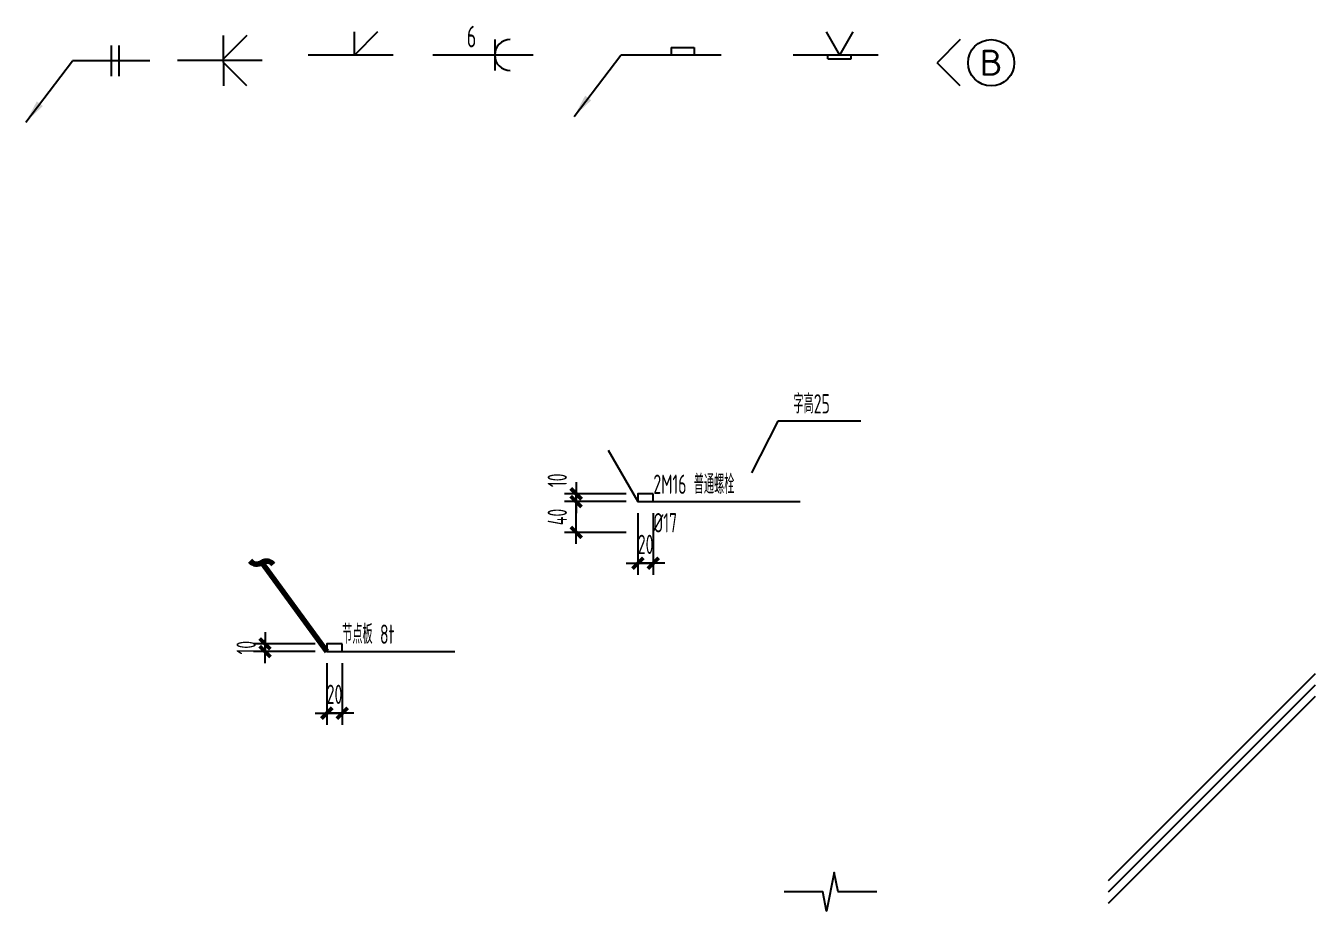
# Model space of a CAD drawing. Extents: x -469675 to 2400000, y -476501 to 2085364.
# Drawn here: x -64570 to -62899, y 26362 to 27510 of the extents above; entities that cross this region are included whole.
import ezdxf
from ezdxf.enums import TextEntityAlignment as Align

# ---------------------------------------------------------------- set-up
doc = ezdxf.new("R2010")
doc.units = 0
doc.header["$LTSCALE"] = 1000
doc.header["$MEASUREMENT"] = 0
doc.layers.get('0').update_dxf_attribs({"linetype": 'CONTINUOUS', "lineweight": 20})
doc.layers.get('Defpoints').update_dxf_attribs({"linetype": 'CONTINUOUS'})
for name, color, linetype in [('C-DETAIL', 3, 'CONTINUOUS'), ('C-DETAIL_STEEL_HATCH', 8, 'CONTINUOUS'), ('C-DETAIL_STEEL_TEXT', 7, 'CONTINUOUS')]:
    doc.layers.add(name, color=color, linetype=linetype)
doc.layers.add('C-注释', color=30, linetype='CONTINUOUS', plot=False)
doc.styles.add('DIM_FONT', font='gbxwxt.shx', dxfattribs={"width": 0.7, "bigfont": 'gbhzfs.shx'})
doc.styles.add('GBSTYLE', font='gbxwxt.shx', dxfattribs={"width": 0.7, "bigfont": 'gbhzfs.shx'})
doc.dimstyles.new('LEADER10', dxfattribs={"dimscale": 0.1, "dimtxt": 280, "dimasz": 300, "dimexe": 150, "dimexo": 150, "dimgap": 120, "dimtad": 1, "dimdec": 0, "dimzin": 0, "dimdsep": 46, "dimtxsty": 'DIM_FONT', "dimcen": 0.09, "dimclrd": 3, "dimclre": 3, "dimclrt": 7, "dimazin": 0, "dimtfac": 1, "dimtdec": 0, "dimtix": 1, "dimtmove": 2, "dimatfit": 3, "dimfxl": 0, "dimtolj": 1, "dimtzin": 0, "dimarcsym": 0})
doc.dimstyles.new('XB DIMN10', dxfattribs={"dimscale": 0.1, "dimtxt": 250, "dimasz": 1, "dimexe": 150, "dimexo": 150, "dimgap": 120, "dimtad": 1, "dimdec": 0, "dimzin": 0, "dimdsep": 46, "dimtxsty": 'DIM_FONT', "dimblk": '_dimx', "dimcen": 0.09, "dimclrd": 3, "dimclre": 3, "dimclrt": 7, "dimazin": 0, "dimtfac": 1, "dimtdec": 0, "dimtix": 1, "dimtmove": 2, "dimatfit": 3, "dimldrblk": '_dimx', "dimfxl": 0, "dimtolj": 1, "dimtzin": 0, "dimarcsym": 0})

# ---------------------------------------------------------------- blocks, each defined once
blk = doc.blocks.new('welding_4')
at = {"layer": 'C-DETAIL_STEEL_TEXT', "color": 3}
for p, q in [((500, 200), (500, -200)), ((600, 200), (600, -200)), ((1000, 0), (0, 0))]:
    blk.add_line(p, q, dxfattribs=at)
blk = doc.blocks.new('v')
at = {"layer": 'C-DETAIL_STEEL_TEXT', "color": 3, "ltscale": 100}
for p, q in [((300, 0), (0, 300)), ((0, 300), (0, 0))]:
    blk.add_line(p, q, dxfattribs=at)
blk = doc.blocks.new('welding_5')
at = {"layer": 'C-DETAIL_STEEL_TEXT', "color": 3}
blk.add_line((1100, 0), (0, 0), dxfattribs=at)
at = {"layer": 'C-DETAIL_STEEL_TEXT', "color": 3, "ltscale": 100}
blk.add_line((600, -25), (600, 25), dxfattribs=at)
at = {"layer": 'C-DETAIL_STEEL_TEXT', "xscale": -1, "rotation": 180}
blk.add_blockref('v', (600, 325), dxfattribs=at)
at = {"layer": 'C-DETAIL_STEEL_TEXT'}
blk.add_blockref('v', (600, -325), dxfattribs=at)
blk = doc.blocks.new('welding_6')
at = {"layer": 'C-DETAIL_STEEL_TEXT', "color": 3}
blk.add_line((1100, 0), (0, 0), dxfattribs=at)
at = {"layer": 'C-DETAIL_STEEL_TEXT', "xscale": -1, "rotation": 180}
blk.add_blockref('v', (600, 300), dxfattribs=at)
blk = doc.blocks.new('welding_7')
at = {"layer": 'C-DETAIL_STEEL_TEXT', "color": 3}
for p, q in [((800, 200), (800, -200)), ((1300, 0), (0, 0))]:
    blk.add_line(p, q, dxfattribs=at)
blk.add_arc((1000, 0), 200, 90, 270, dxfattribs=at)
at = {"layer": 'C-DETAIL_STEEL_TEXT', "color": 7, "style": 'GBSTYLE', "width": 0.7}
blk.add_attdef('焊脚尺寸', text='', height=280, dxfattribs=at).set_placement((500, 100), align=Align.CENTER)
blk = doc.blocks.new('_dimx')
blk.add_line((-150, 0), (150, 0))
at = {"const_width": 50}
blk.add_lwpolyline([(-70, -70), (70, 70)], dxfattribs=at)
blk = doc.blocks.new('*D452')
at = {"layer": 'C-注释', "color": 3, "lineweight": -2, "ltscale": 0.1, "transparency": 16777216}
for p, q in [((-64180.1, 26683.9), (-64180.1, 26603.9)), ((-64160.1, 26683.9), (-64160.1, 26603.9)), ((-64180.2, 26618.9), (-64180.3, 26618.9)), ((-64160.1, 26618.9), (-64180.1, 26618.9)), ((-64160, 26618.9), (-64159.9, 26618.9))]:
    blk.add_line(p, q, dxfattribs=at)
at = {"layer": 'Defpoints', "color": 0, "ltscale": 0.1, "transparency": 16777216}
for p in [(-64180.1, 26698.9), (-64160.1, 26698.9), (-64180.1, 26618.9)]:
    blk.add_point(p, dxfattribs=at)
at = {"layer": 'C-注释', "color": 3, "lineweight": -2, "ltscale": 0.1, "transparency": 16777216, "xscale": 0.1, "yscale": 0.1, "zscale": 0.1}
blk.add_blockref('_dimx', (-64180.1, 26618.9), dxfattribs=at)
at = {"layer": 'C-注释', "color": 3, "lineweight": -2, "ltscale": 0.1, "transparency": 16777216, "xscale": 0.1, "yscale": 0.1, "zscale": 0.1, "rotation": 180}
blk.add_blockref('_dimx', (-64160.1, 26618.9), dxfattribs=at)
at = {"layer": 'C-注释', "color": 7, "ltscale": 0.1, "transparency": 16777216, "insert": (-64170.1, 26643.4), "char_height": 25, "attachment_point": 5, "style": 'DIM_FONT'}
blk.add_mtext('\\A1;20', dxfattribs=at)
blk = doc.blocks.new('*D453')
at = {"layer": 'C-注释', "color": 3, "lineweight": -2, "ltscale": 0.1, "transparency": 16777216}
for p, q in [((-64195.1, 26708.9), (-64275.1, 26708.9)), ((-64260.1, 26709), (-64260.1, 26709.1)), ((-64260.1, 26698.9), (-64260.1, 26708.9)), ((-64195.1, 26698.9), (-64275.1, 26698.9)), ((-64260.1, 26698.8), (-64260.1, 26698.7))]:
    blk.add_line(p, q, dxfattribs=at)
at = {"layer": 'Defpoints', "color": 0, "ltscale": 0.1, "transparency": 16777216}
for p in [(-64260.1, 26708.9), (-64180.1, 26708.9), (-64180.1, 26698.9)]:
    blk.add_point(p, dxfattribs=at)
at = {"layer": 'C-注释', "color": 3, "lineweight": -2, "ltscale": 0.1, "transparency": 16777216, "xscale": 0.1, "yscale": 0.1, "zscale": 0.1}
for p, rotation in [((-64260.1, 26708.9), 270), ((-64260.1, 26698.9), 90)]:
    blk.add_blockref('_dimx', p, dxfattribs=dict(at, rotation=rotation))
at = {"layer": 'C-注释', "color": 7, "ltscale": 0.1, "transparency": 16777216, "insert": (-64284.6, 26703.9), "char_height": 25, "attachment_point": 5, "rotation": 90, "style": 'DIM_FONT'}
blk.add_mtext('\\A1;10', dxfattribs=at)
blk = doc.blocks.new('*D454')
at = {"layer": 'C-注释', "color": 3, "lineweight": -2, "ltscale": 0.1, "transparency": 16777216}
for p, q in [((-63776.9, 26878.3), (-63776.9, 26798.3)), ((-63756.9, 26878.3), (-63756.9, 26798.3)), ((-63777, 26813.3), (-63777.1, 26813.3)), ((-63756.9, 26813.3), (-63776.9, 26813.3)), ((-63756.8, 26813.3), (-63756.7, 26813.3))]:
    blk.add_line(p, q, dxfattribs=at)
at = {"layer": 'Defpoints', "color": 0, "ltscale": 0.1, "transparency": 16777216}
for p in [(-63776.9, 26893.3), (-63756.9, 26893.3), (-63776.9, 26813.3)]:
    blk.add_point(p, dxfattribs=at)
at = {"layer": 'C-注释', "color": 3, "lineweight": -2, "ltscale": 0.1, "transparency": 16777216, "xscale": 0.1, "yscale": 0.1, "zscale": 0.1}
blk.add_blockref('_dimx', (-63776.9, 26813.3), dxfattribs=at)
at = {"layer": 'C-注释', "color": 3, "lineweight": -2, "ltscale": 0.1, "transparency": 16777216, "xscale": 0.1, "yscale": 0.1, "zscale": 0.1, "rotation": 180}
blk.add_blockref('_dimx', (-63756.9, 26813.3), dxfattribs=at)
at = {"layer": 'C-注释', "color": 7, "ltscale": 0.1, "transparency": 16777216, "insert": (-63766.9, 26837.8), "char_height": 25, "attachment_point": 5, "style": 'DIM_FONT'}
blk.add_mtext('\\A1;20', dxfattribs=at)
blk = doc.blocks.new('*D455')
at = {"layer": 'C-注释', "color": 3, "lineweight": -2, "ltscale": 0.1, "transparency": 16777216}
for p, q in [((-63791.9, 26903.3), (-63871.9, 26903.3)), ((-63791.9, 26893.3), (-63871.9, 26893.3)), ((-63856.9, 26903.4), (-63856.9, 26903.5)), ((-63856.9, 26893.3), (-63856.9, 26903.3)), ((-63856.9, 26893.2), (-63856.9, 26893.1))]:
    blk.add_line(p, q, dxfattribs=at)
at = {"layer": 'Defpoints', "color": 0, "ltscale": 0.1, "transparency": 16777216}
for p in [(-63856.9, 26903.3), (-63776.9, 26903.3), (-63776.9, 26893.3)]:
    blk.add_point(p, dxfattribs=at)
at = {"layer": 'C-注释', "color": 3, "lineweight": -2, "ltscale": 0.1, "transparency": 16777216, "xscale": 0.1, "yscale": 0.1, "zscale": 0.1}
for p, rotation in [((-63856.9, 26903.3), 270), ((-63856.9, 26893.3), 90)]:
    blk.add_blockref('_dimx', p, dxfattribs=dict(at, rotation=rotation))
at = {"layer": 'C-注释', "color": 7, "ltscale": 0.1, "transparency": 16777216, "insert": (-63881.4, 26920.9), "char_height": 25, "attachment_point": 5, "rotation": 90, "style": 'DIM_FONT'}
blk.add_mtext('\\A1;10', dxfattribs=at)
blk = doc.blocks.new('*D456')
at = {"layer": 'C-注释', "color": 3, "lineweight": -2, "ltscale": 0.1, "transparency": 16777216}
for p, q in [((-63791.9, 26893.3), (-63871.9, 26893.3)), ((-63856.9, 26893.4), (-63856.9, 26893.5)), ((-63856.9, 26853.3), (-63856.9, 26893.3)), ((-63791.9, 26853.3), (-63871.9, 26853.3)), ((-63856.9, 26853.2), (-63856.9, 26853.1))]:
    blk.add_line(p, q, dxfattribs=at)
at = {"layer": 'Defpoints', "color": 0, "ltscale": 0.1, "transparency": 16777216}
for p in [(-63856.9, 26893.3), (-63776.9, 26893.3), (-63776.9, 26853.3)]:
    blk.add_point(p, dxfattribs=at)
at = {"layer": 'C-注释', "color": 3, "lineweight": -2, "ltscale": 0.1, "transparency": 16777216, "xscale": 0.1, "yscale": 0.1, "zscale": 0.1}
for p, rotation in [((-63856.9, 26893.3), 270), ((-63856.9, 26853.3), 90)]:
    blk.add_blockref('_dimx', p, dxfattribs=dict(at, rotation=rotation))
at = {"layer": 'C-注释', "color": 7, "ltscale": 0.1, "transparency": 16777216, "insert": (-63881.4, 26873.3), "char_height": 25, "attachment_point": 5, "rotation": 90, "style": 'DIM_FONT'}
blk.add_mtext('\\A1;40', dxfattribs=at)
blk = doc.blocks.new('welding_8')
at = {"layer": 'C-DETAIL_STEEL_TEXT', "color": 3, "ltscale": 0.1}
for p, q in [((130, 0), (0, 0)), ((65, 10), (95, 10)), ((65, 10), (65, 0)), ((95, 10), (95, 0))]:
    blk.add_line(p, q, dxfattribs=at)
blk = doc.blocks.new('welding_引出号')
at = {"layer": 'C-DETAIL_STEEL_TEXT', "color": 3, "ltscale": 100}
for p in [(30, 30), (30, -30)]:
    blk.add_line(p, (0, 0), dxfattribs=at)
blk.add_circle((70, 0), 30, dxfattribs=at)
at = {"layer": 'C-DETAIL_STEEL_TEXT', "color": 3, "ltscale": 100, "style": 'GBSTYLE', "width": 1.041667}
blk.add_attdef('B', text='', height=33.6, rotation=359.8909, dxfattribs=at).set_placement((55, -16.8), (85, -16.8), align=Align.FIT)
blk = doc.blocks.new('welding_9')
at = {"layer": 'C-DETAIL_STEEL_TEXT', "color": 3, "ltscale": 100}
for p, q in [((42.7, 30), (60, 0)), ((77.3, 30), (60, 0)), ((45, -5), (45, 0)), ((75, -5), (75, 0)), ((45, -5), (75, -5))]:
    blk.add_line(p, q, dxfattribs=at)
at = {"layer": 'C-DETAIL_STEEL_TEXT', "color": 3}
blk.add_line((110, 0), (0, 0), dxfattribs=at)

msp = doc.modelspace()

# ---------------------------------------------------------------- linework, layer by layer
at = {"layer": 'C-DETAIL', "ltscale": 0.1, "flags": 128}
msp.add_lwpolyline([(-63467.4144, 26387.1539), (-63517.4144, 26387.1539), (-63522.4144, 26412.1539), (-63532.4144, 26362.1539), (-63537.4144, 26387.1539), (-63587.4144, 26387.1539)], dxfattribs=at)
at = {"layer": 'C-DETAIL_STEEL_HATCH', "ltscale": 0.1}
for p, q in [((-62899.1001, 26670.0601), (-63167.4141, 26401.7461)), ((-62899.1001, 26655.264), (-63167.4141, 26386.95)), ((-62899.1001, 26640.4679), (-63167.4141, 26372.1539))]:
    msp.add_line(p, q, dxfattribs=at)
at = {"layer": 'C-DETAIL_STEEL_TEXT', "color": 3, "ltscale": 0.1, "flags": 128}
for points in [[(-63815.3847, 26959.951), (-63776.8946, 26893.2843), (-63566.376, 26893.2843)], [(-64180.0734, 26698.8531), (-64014.1603, 26698.8531)]]:
    msp.add_lwpolyline(points, dxfattribs=at)
at = {"layer": 'C-注释', "color": 30, "ltscale": 0.25}
for p, q in [((-63595.3479, 26997.5584), (-63629.4821, 26930.6108)), ((-63488.0633, 26997.5584), (-63595.3479, 26997.5584))]:
    msp.add_line(p, q, dxfattribs=at)
at = {"layer": 'C-注释'}
for points in [[(-63756.8946, 26903.2843), (-63776.8946, 26903.2843), (-63776.8946, 26893.2843), (-63756.8946, 26893.2843)], [(-64160.0734, 26708.8531), (-64180.0734, 26708.8531), (-64180.0734, 26698.8531), (-64160.0734, 26698.8531)]]:
    msp.add_lwpolyline(points, close=True, dxfattribs=at)

# ---------------------------------------------------------------- block references
at = {"layer": 'C-DETAIL_STEEL_TEXT'}
ref = msp.add_blockref('welding_7', (-64042.4813, 27472.1771), dxfattribs=dict(at, xscale=0.09999999962747097, yscale=0.09999999962747097, zscale=0.09999999962747097))
ref.add_attrib('焊脚尺寸', '6', dxfattribs={"height": 28, "style": 'GBSTYLE', "width": 0.7}).set_placement((-63992.4813, 27482.1771), align=Align.CENTER)
at = {"layer": 'C-DETAIL_STEEL_TEXT', "xscale": 0.09999999962747097, "yscale": 0.09999999962747097, "zscale": 0.09999999962747097}
for name, p in [('welding_5', (-64373.7551, 27464.9781)), ('welding_6', (-64204.1968, 27472.1781)), ('welding_6', (-64204.1968, 27472.1771)), ('welding_4', (-64509.5033, 27464.7073))]:
    msp.add_blockref(name, p, dxfattribs=at)
at = {"layer": 'C-DETAIL_STEEL_TEXT'}
for name, p in [('welding_9', (-63575.6632, 27472.1771)), ('welding_8', (-63798.8797, 27472.1771))]:
    msp.add_blockref(name, p, dxfattribs=at)
msp.add_blockref('welding_引出号', (-63389.0612, 27462.3301), dxfattribs=at).add_auto_attribs({'B': 'B'})

# ---------------------------------------------------------------- texts
at = {"layer": 'C-DETAIL_STEEL_TEXT', "ltscale": 0.1, "style": 'GBSTYLE', "width": 0.7}
for s, rotation, p in [('2M16 普通螺栓', 359.9999999, (-63756.8946, 26903.2843)), ('%%C17', 0.0000001, (-63756.8946, 26853.2843)), ('节点板 8t', 0.0000001, (-64160.0734, 26708.8531))]:
    msp.add_text(s, height=25, rotation=rotation, dxfattribs=at).set_placement(p)
at = {"layer": 'C-注释', "color": 30, "ltscale": 0.25, "style": 'GBSTYLE', "width": 0.7}
msp.add_text('字高25', height=25, rotation=359.9999999, dxfattribs=at).set_placement((-63575.3479, 27007.5584))

# ---------------------------------------------------------------- dimensions: what is measured, and where the dimension line sits
at = {"layer": 'C-注释', "ltscale": 0.1}
dim = msp.add_linear_dim(base=(-63856.8946, 26903.2843), p1=(-63776.8946, 26893.2843), p2=(-63776.8946, 26903.2843), angle=270, dimstyle='XB DIMN10', dxfattribs=at)
dim.commit()
dim.dimension.update_dxf_attribs({"geometry": '*D455', "text_midpoint": (-63881.3946, 26920.9232), "dimtype": 160})
for base, p1, p2, picture, middle in [((-63856.8946, 26893.2843), (-63776.8946, 26853.2843), (-63776.8946, 26893.2843), '*D456', (-63881.3946, 26873.2843)), ((-64260.0734, 26708.8531), (-64180.0734, 26698.8531), (-64180.0734, 26708.8531), '*D453', (-64284.5734, 26703.8531))]:
    dim = msp.add_linear_dim(base=base, p1=p1, p2=p2, angle=270, dimstyle='XB DIMN10', dxfattribs=at)
    dim.commit()
    dim.dimension.update_dxf_attribs({"geometry": picture, "text_midpoint": middle})
for base, p1, p2, picture, middle in [((-63776.8946, 26813.2843), (-63756.8946, 26893.2843), (-63776.8946, 26893.2843), '*D454', (-63766.8946, 26837.7843)), ((-64180.0734, 26618.8531), (-64160.0734, 26698.8531), (-64180.0734, 26698.8531), '*D452', (-64170.0734, 26643.3531))]:
    dim = msp.add_linear_dim(base=base, p1=p1, p2=p2, dimstyle='XB DIMN10', dxfattribs=at)
    dim.commit()
    dim.dimension.update_dxf_attribs({"geometry": picture, "text_midpoint": middle})

# ---------------------------------------------------------------- leaders
at = {"layer": 'C-DETAIL_STEEL_TEXT', "ltscale": 0.1}
for points in [[(-64570.1744, 27385.2151), (-64509.5033, 27464.7073)], [(-63859.5509, 27392.6849), (-63798.8797, 27472.1771)]]:
    msp.add_leader(points, dimstyle='LEADER10', dxfattribs=at)
at = {"layer": 'C-DETAIL_STEEL_TEXT', "color": 3, "ltscale": 0.1}
msp.add_leader([(-64264.4609, 26814.1337), (-64180.0734, 26698.8531)], dimstyle='LEADER10', override={"dimldrblk": 'Integral', "dimlwd": 65535}, dxfattribs=at)

doc.saveas('drawing.dxf')
